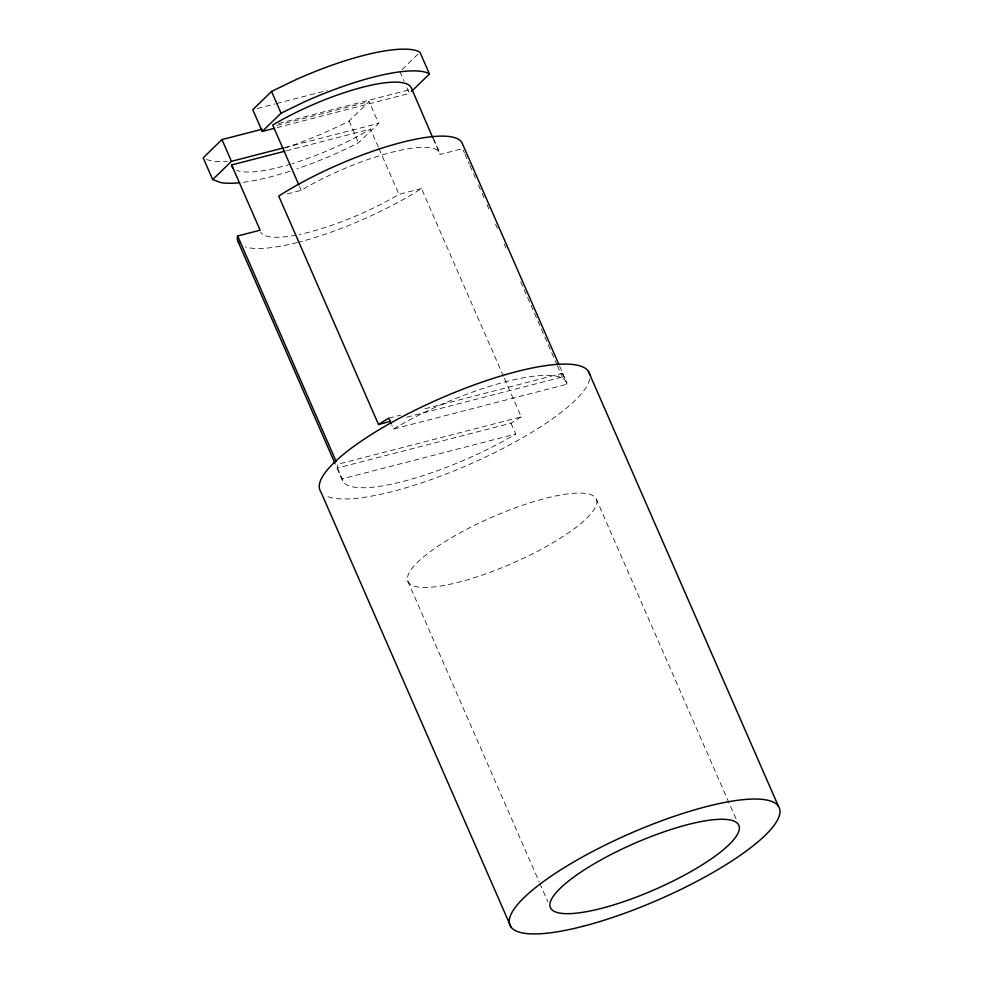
<?xml version="1.0" encoding="UTF-8"?>
<svg xmlns="http://www.w3.org/2000/svg" width="983" height="983" viewBox="0 0 983 983"><rect width="100%" height="100%" fill="white"/><g stroke="black" fill="none" stroke-linecap="round" stroke-linejoin="round"><path stroke-width="0.74" stroke-dasharray="4.92 3.69" d="M406.667 417.185L562.301 376.993L562.313 373.331L421.388 409.714M284.566 148.101A122.396 30.031 -23.6 0 0 343.411 123.919L349.088 121.02L369.116 101.581L378.615 123.33L358.586 142.768L352.909 145.668A122.396 30.031 -23.6 0 1 296.829 168.916M402.035 69.621L417.849 54.274M503.468 376.243L421.449 188.527L419.102 190.075A122.396 30.031 -23.6 0 1 298.734 242.174M521.211 416.878L510.951 423.181L337.402 468.006L337.415 464.345L521.211 416.878L504.082 377.644M378.357 147.143L370.468 129.092L367.421 130.936A97.919 24.022 -23.6 0 1 292.234 163.645M287.171 193.934L301.216 190.309L304.275 188.466A97.919 24.022 -23.6 0 1 439.954 153.434L440.065 154.454L462.538 148.642L464.381 152.844M421.449 188.527L398.975 194.339L395.916 196.17A97.919 24.022 -23.6 0 1 299.262 234.495M393.507 429.018L397.329 426.72A122.396 30.031 -23.6 0 1 566.921 382.928L567.068 384.206L393.507 429.018L391.726 424.939M510.951 423.181L515.706 434.056L511.885 436.354A122.396 30.031 -23.6 0 1 342.293 480.146L335.522 464.676M257.239 108.523L275.068 103.915M276.555 103.534L327.093 90.485M278.619 123.539L408.609 89.969M276.96 125.382L369.116 101.581M277.145 127.581L409.432 93.422L406.458 86.627M284.972 147.511L378.615 123.33M286.274 150.841L370.468 129.092M388.752 418.144L400.622 415.084M337.402 468.006L342.145 478.881L515.706 434.056M206.516 159.59L211.505 160.917A122.396 30.031 -23.6 0 0 227.368 161.237M559.548 366.045L566.921 382.928M562.313 373.331L567.068 384.206M464.984 154.245L469.272 164.05M469.886 165.451L472.946 172.455M473.56 173.856L475.391 178.058M478.451 185.074L481.51 192.078M482.125 193.479L483.955 197.681M487.027 204.685L488.858 208.887M495.592 224.296L497.423 228.498M504.156 243.907L505.999 248.109M520.683 281.728L556.796 364.386M557.41 365.787L562.301 376.993M596.46 499.438A102.81 25.226 -23.6 0 1 462.538 581.199A102.81 25.226 -23.6 0 1 447.339 540.183A102.81 25.226 -23.6 0 1 596.46 499.438L736.513 820.019M433.282 138.161L439.954 153.434M433.392 139.181L440.065 154.454M399.934 71.673L404.087 81.184M378.959 148.531L398.975 194.339M349.088 121.02L358.586 142.768M299.397 186.143L301.216 190.309M407.761 581.113L539.225 882.009M539.839 883.41L547.826 901.694M342.145 478.881L342.293 480.146M296.19 235.109A97.919 24.022 -23.6 0 1 260.667 232.123M297.345 242.531A122.396 30.031 -23.6 0 1 245.148 246.868M290.907 164.05A97.919 24.022 -23.6 0 1 236.645 170.354M289.96 171.189A122.396 30.031 -23.6 0 1 242.432 182.42M589.775 378.774A146.885 36.027 -23.6 0 1 470.316 463.988A146.885 36.027 -23.6 0 1 324.759 495.297"/><path stroke-width="1.47" d="M284.8 151.222L231.632 164.947L260.126 230.194L237.653 235.994L237.358 237.014A122.396 30.031 -23.6 0 0 239.041 243.12M262.092 129.228L221.961 139.586L203.186 157.821L212.684 179.57L221.015 182.654A122.396 30.031 -23.6 0 0 239.594 182.74M411.545 91.37L429.46 73.983L419.962 52.234L418.279 51.239A122.396 30.031 -23.6 0 0 294.605 80.25L271.554 91.444L252.778 109.678L262.277 131.427L274.171 128.355M212.684 179.57L231.46 161.335L283.485 147.905M262.277 131.427L281.064 113.192L304.103 101.999A122.396 30.031 -23.6 0 1 427.789 72.988L429.46 73.983M558.934 364.632L462.415 143.702A122.396 30.031 -23.6 0 0 395.043 144.194A122.396 30.031 -23.6 0 0 281.089 194.56L278.742 196.108L378.504 424.459L388.752 418.144L391.136 423.587M378.504 424.459L390.362 421.4M588.338 371.193L778.352 806.134M432.79 137.792L411.447 88.187A97.919 24.022 -23.6 0 0 275.768 123.231L272.709 125.062L298.795 184.755M271.554 91.444L281.064 113.192M221.961 139.586L231.46 161.335M237.653 235.994L336.186 461.543M237.775 240.933L334.908 463.263M510.902 926.822L320.876 491.881A146.885 36.027 -23.6 0 1 440.654 398.312A146.885 36.027 -23.6 0 1 589.8 374.67M231.632 164.947L231.742 165.967A97.919 24.022 -23.6 0 0 233.499 168.486M582.993 926.305A146.885 36.027 -23.6 0 0 779.814 809.611A146.885 36.027 -23.6 0 0 571.062 863.516A146.885 36.027 -23.6 0 0 582.993 926.305M605.061 907.407A102.81 25.226 -23.6 0 0 738.97 825.646A102.81 25.226 -23.6 0 0 589.849 866.379A102.81 25.226 -23.6 0 0 605.061 907.407"/></g></svg>
